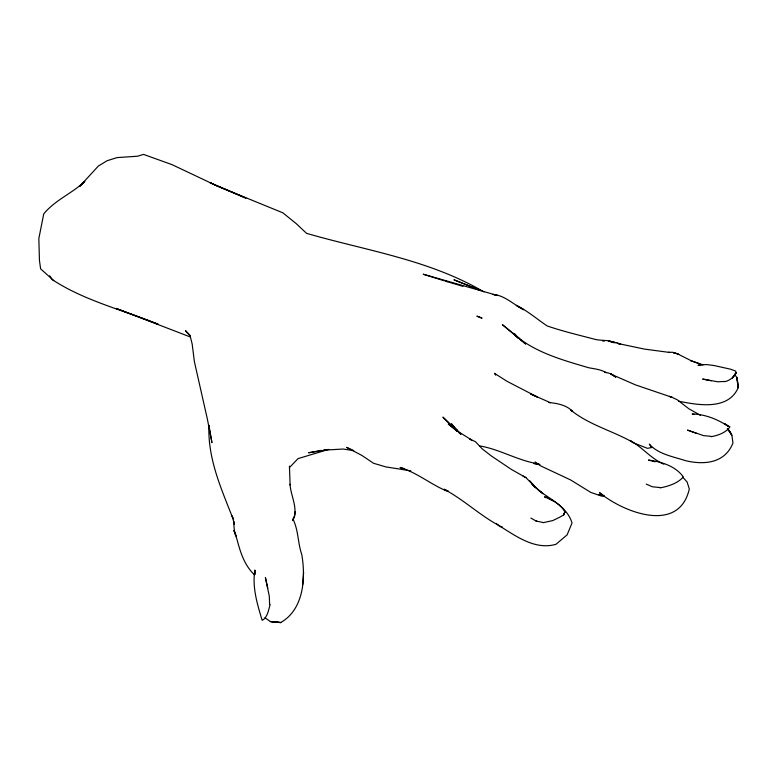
<?xml version="1.0" encoding="UTF-8"?>
<svg xmlns="http://www.w3.org/2000/svg" width="777" height="777" viewBox="0 0 777 777"><rect width="100%" height="100%" fill="white"/><g stroke="black" fill="none" stroke-linecap="round" stroke-linejoin="round"><path stroke-width="1.17" d="M265.035 617.832L270.377 621.542L280.662 622.562C303.778 609.518 305.866 578.166 301.767 554.487C297.766 543.123 298.485 530.303 293.162 519.541L293.774 517.093L292.764 520.337M302.69 584.673L303.584 572.212M234.333 524.388L233.702 521.484C234.032 527.476 234.168 533.109 236.781 538.646C240.229 551.583 244.036 564.908 254.351 574.679M292.715 520.561C298.892 509.178 290.676 496.008 290.006 484.217M294.619 516.297L295.173 511.674M270.114 604.691C268.424 610.139 267.686 616.977 262.48 620.269L262.024 619.949C257.265 603.923 251.971 586.868 254.943 570.007L255.38 574.281M289.782 467.22L298.057 458.605L328.778 449.378M652.136 447.445L647.474 448.348L632.682 442.56M724.591 381.721C729.613 380.652 733.886 377.301 736.227 372.727L735.596 371.066L730.778 369.26L714.15 365.53L706.419 364.549L698.018 365.277L700.786 365.336M321.542 450.359L308.576 452.768L326.243 450.009L343.201 449.038L353.69 450.611L346.6 447.367L361.927 455.468L373.475 463.238L385.693 466.87L410.8 470.862M323.902 449.922L326.253 449.485M711.208 436.703C718.152 435.373 725.64 432.876 729.933 426.903L724.999 423.931L727.962 426.146C717.472 419.25 704.933 414.18 692.2 413.986L694.191 414.5M660.042 487.917C668.356 486.305 677.583 483.449 683.333 476.961C675.66 466.064 661.256 461.703 648.455 460.062L655.089 461.791M724.553 381.439L717.929 381.798L702.631 379.059L711.324 380.798M543.045 522.698L552.758 520.58L559.518 517.317L563.568 514.996L564.918 511.946C561.499 505.477 554.496 501.097 547.931 498.154L553.01 500.728L546.552 497.212L544.444 496.843L546.338 497.902M604.215 496.095L601.757 496.163L590.899 492.472L570.687 479.982L540.598 465.86L535.071 461.917M676.136 353.253L678.719 354.458L672.319 352.224L668.385 352.437L669.677 352.447L644.386 349.087L617.9 343.483L620.532 344.415C616.86 341.598 612.14 343.259 608.362 340.734M502.078 526.651L499.932 526.602L496.25 523.436M548.931 402.496C557.294 403.399 566.569 404.982 572.562 411.421L570.668 409.994C588.84 424.834 612.198 430.691 632.303 442.035L629.875 440.404C642.171 446.94 650.815 458.615 663.772 464.16M616.851 342.667L614.18 342.443M538.48 463.83C518.181 460.878 499.873 449.223 479.506 445.891M711.033 436.334L703.583 435.635L687.519 430.108L696.862 433.498M659.751 487.529L652.398 486.781L646.231 484.11M602.641 340.977L604.292 341.161M539.51 464.607L533.848 463.471L539.937 464.384M602.039 495.027L598.756 494.619L603.923 495.745L599.436 492.599C623.766 512.606 679.069 534.042 689.316 488.937L687.072 481.925L682.507 476.942M542.676 522.377L536.033 521.037L536.781 521.425L530.914 518.065M604.448 372.018L611.305 373.834L615.763 377.166L610.615 374.019L635.596 384.926L671.988 397.3L677.369 399.844L688.937 408.828L700.368 415.258M678.428 401.126C698.037 405.147 728.204 410.547 738.15 387.781L736.946 377.603L734.498 374.242M404.623 468.706L400.048 467.54C416.919 472.484 430.536 484.275 446.61 490.986M500.223 526.184C480.439 515.947 463.898 499.669 443.997 489.219L448.397 491.083M699.863 363.957L690.539 360.567L702.981 364.821M447.261 281.672L445.134 281.051L462.966 286.354M444.075 280.74L423.203 274.203L497.601 295.532L493.074 294.415C505.001 295.464 513.461 304.555 523.649 309.712L516.346 305.371C527.593 310.829 536.907 319.065 547.144 325.922C562.334 331.187 578.01 334.848 593.531 338.966C600.495 341.152 607.711 339.355 614.248 342.589L612.47 342.443L615.083 342.531L609.187 341.045M500.262 526.379C516.656 536.625 535.528 550.281 556.002 544.288L567.113 534.867L572.027 523.018C567.22 506.789 550.437 499.533 538.111 489.898L543.036 493.725L532.148 484.275L536.985 488.82L529.807 480.982L534.595 487.189M677.593 353.885L691.617 360.946M190.297 336.965L116.084 308.391L158.168 324.242C123.232 310.091 85.8 301.107 53.759 280.604L52.214 279.633L49.65 275.777M550.553 402.758L530.652 393.978L537.558 397.115L506.934 381.274L494.502 373.339L495.668 375.174M483.857 291.89C429.419 259.741 366.336 250.67 306.536 233.333L296.367 223.747L282.799 212.791L216.851 185.849L209.984 182.634L245.901 198.135L216.851 185.849L172.135 164.695L143.59 154.409L137.374 156.245L117.104 157.595L107.051 160.752L98.31 166.074L79.681 186.412L84.839 181.41C71.96 193.434 55.118 200.039 43.735 213.889L38.85 238.481L39.433 260.344L40.618 268.852L53.759 280.604M606.283 372.766C600.874 369.318 594.405 368.929 588.383 367.667C561.936 359.829 533.731 352.175 512.81 333.187L519.92 338.937L502.398 324.66L518.453 338.102L514.461 333.848L518.395 338.112M533.372 485.149L525.883 477.612L511.198 469.298L491.287 455.934L482.41 449.038L475.398 441.666L469.677 439.044L471.785 440.093L456.789 430.681L448.242 423.98L457.323 431.332M523.008 476.019L525.883 477.612M523.679 342.395L525.534 343.881M459.139 432.808L460.955 434.275L442.909 417.103L456.944 431.313M525.65 343.958L520.26 339.568L522.814 341.676M190.433 335.8L185.538 330.672L190.151 335.975L192.172 344.056L194.405 361.723L207.391 419.192L211.936 442.599L208.955 425.291C207.566 458.702 221.26 488.568 233.051 518.861L232.245 515.967L234.139 523.445M514.461 333.848L518.337 338.044M459.634 433.11L451.486 423.776L457.371 431.245M727.311 428.467L730.254 431.963L731.876 435.256L732.964 442.997C724.99 463.306 704.176 465.17 685.401 460.635C673.28 456.643 657.925 454.127 649.329 444.094L651.252 446.94M727.894 429.506L731.215 434.294M728.37 429.545L731.876 435.256M456.672 429.283L457.76 431.206M235.13 533.546L235.373 534.042L233.887 530.555L236.538 536.344M267.783 588.247L265.404 577.602L269.308 596.289L269.629 604.632M289.423 466.103L290.122 484.926M564.918 511.946L563.568 514.996L564.918 511.946M736.227 372.727L732.488 377.845L736.227 372.727M280.662 622.562L270.377 621.542L280.662 622.562M675.009 352.952L673.62 352.719L675.009 352.952M670.541 396.726L669.415 396.367L671.988 397.3L670.541 396.726M479.807 317.278L476.874 316.142L482.061 318.162L479.807 317.278M480.817 290.501L454.108 279.875L480.817 290.501M737.48 380.604L736.946 377.603L738.15 387.781L737.48 380.604"/></g></svg>
